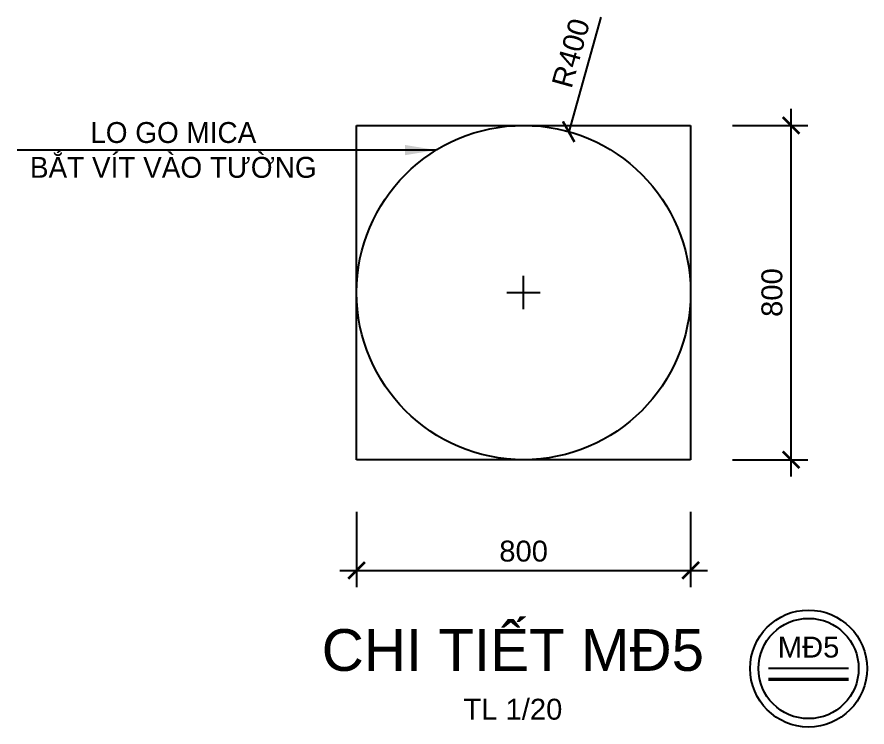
# Model space of a CAD drawing. Header units: inches. Extents: x 452443 to 881249, y 975131 to 1198310.
# Drawn here: x 567219 to 569254, y 1059436 to 1061135 of the extents above; entities that cross this region are included whole.
import ezdxf

# ---------------------------------------------------------------- set-up
doc = ezdxf.new("R2010")
doc.units = ezdxf.units.IN
doc.header["$LTSCALE"] = 3.5
doc.header["$MEASUREMENT"] = 0
for name, color, linetype in [('kich thuoc', 3, 'Continuous'), ('Mui ten', 9, 'Continuous'), ('Netthay_126', 126, 'Continuous'), ('phong', 2, 'Continuous'), ('thuocdo', 3, 'Continuous')]:
    doc.layers.add(name, color=color, linetype=linetype)
doc.styles.add('chu 1', font='VHELVEN0.TTF')
doc.styles.get("Standard").update_dxf_attribs({"font": 'times.ttf'})
doc.dimstyles.new('MUITEN', dxfattribs={"dimtxt": 250, "dimasz": 150, "dimexe": 1.25, "dimexo": 1.5, "dimgap": 1.5, "dimtad": 1, "dimdec": 0, "dimlfac": 2, "dimrnd": 1.38778e-17, "dimtxsty": 'Standard', "dimcen": 1, "dimclrd": 8, "dimclre": 8, "dimclrt": 7, "dimaunit": 1, "dimazin": 0, "dimtfac": 1, "dimtdec": 0, "dimtmove": 0, "dimatfit": 3, "dimfxl": 1, "dimarcsym": 0})
doc.dimstyles.new('TL20...', dxfattribs={"dimscale": 20, "dimtxt": 2.5, "dimasz": 2, "dimexe": 2, "dimexo": 2, "dimgap": 1, "dimtad": 1, "dimdec": 0, "dimzin": 0, "dimdsep": 46, "dimtxsty": 'chu 1', "dimblk": 'ARCHTICK', "dimcen": 2, "dimdle": 2, "dimclrd": 256, "dimclre": 256, "dimclrt": 256, "dimadec": 1, "dimazin": 0, "dimtfac": 1, "dimtdec": 0, "dimtix": 1, "dimtofl": 0, "dimtmove": 0, "dimatfit": 3, "dimldrblk": 'ARCHTICK', "dimfxl": 10, "dimfxlon": 1, "dimtolj": 1, "dimtzin": 0, "dimlwd": -1, "dimarcsym": 0})
picture_1 = doc.add_image_def('image1.jpg', size_in_pixel=(400, 400))

# ---------------------------------------------------------------- blocks, each defined once
blk = doc.blocks.new('_ArchTick')
at = {"color": 0, "linetype": 'ByBlock', "const_width": 0.15}
blk.add_lwpolyline([(-0.5, -0.5), (0.5, 0.5)], dxfattribs=at)
blk = doc.blocks.new('*D2850')
at = {"layer": 'DEFPOINTS', "color": 0}
for p in [(568032.2, 1060075.5), (568832.2, 1060075.5), (568832.2, 1059810.6)]:
    blk.add_point(p, dxfattribs=at)
at = {"layer": 'thuocdo', "lineweight": -2}
for p, q in [((568032.2, 1059950.6), (568032.2, 1059770.6)), ((568832.2, 1059950.6), (568832.2, 1059770.6))]:
    blk.add_line(p, q, dxfattribs=at)
at = {"layer": 'thuocdo'}
blk.add_line((567992.2, 1059810.6), (568872.2, 1059810.6), dxfattribs=at)
at = {"layer": 'thuocdo', "xscale": 40, "yscale": 40, "zscale": 40, "rotation": 180}
blk.add_blockref('_ArchTick', (568032.2, 1059810.6), dxfattribs=at)
at = {"layer": 'thuocdo', "xscale": 40, "yscale": 40, "zscale": 40}
blk.add_blockref('_ArchTick', (568832.2, 1059810.6), dxfattribs=at)
at = {"layer": 'thuocdo', "insert": (568432.2, 1059856.3), "char_height": 50, "attachment_point": 5, "style": 'chu 1'}
blk.add_mtext('\\A1;800', dxfattribs=at)
blk = doc.blocks.new('*D2851')
at = {"layer": 'DEFPOINTS', "color": 0}
for p in [(568832.2, 1060875.5), (569072.7, 1060875.5), (568832.2, 1060075.5)]:
    blk.add_point(p, dxfattribs=at)
at = {"layer": 'thuocdo'}
blk.add_line((569072.7, 1060035.5), (569072.7, 1060915.5), dxfattribs=at)
at = {"layer": 'thuocdo', "lineweight": -2}
for p, q in [((568932.7, 1060875.5), (569112.7, 1060875.5)), ((568932.7, 1060075.5), (569112.7, 1060075.5))]:
    blk.add_line(p, q, dxfattribs=at)
at = {"layer": 'thuocdo', "xscale": 40, "yscale": 40, "zscale": 40}
for p, rotation in [((569072.7, 1060875.5), 90), ((569072.7, 1060075.5), 270)]:
    blk.add_blockref('_ArchTick', p, dxfattribs=dict(at, rotation=rotation))
at = {"layer": 'thuocdo', "insert": (569027, 1060475.5), "char_height": 50, "attachment_point": 5, "rotation": 90, "style": 'chu 1'}
blk.add_mtext('\\A1;800', dxfattribs=at)
blk = doc.blocks.new('*D2852')
at = {"layer": 'DEFPOINTS', "color": 0}
for p in [(568540.1, 1060860.6), (568432.2, 1060475.5)]:
    blk.add_point(p, dxfattribs=at)
at = {"layer": 'thuocdo'}
blk.add_line((568617.1, 1061135.1), (568540.1, 1060860.6), dxfattribs=at)
at = {"layer": 'thuocdo', "lineweight": -2}
for p, q in [((568432.2, 1060435.5), (568432.2, 1060515.5)), ((568392.2, 1060475.5), (568472.2, 1060475.5))]:
    blk.add_line(p, q, dxfattribs=at)
at = {"layer": 'thuocdo', "xscale": 40, "yscale": 40, "zscale": 40, "rotation": 254.3460383470778}
blk.add_blockref('_ArchTick', (568540.1, 1060860.6), dxfattribs=at)
at = {"layer": 'thuocdo', "insert": (568545.4, 1061048.7), "char_height": 50, "attachment_point": 5, "rotation": 74.346, "style": 'chu 1'}
blk.add_mtext('\\A1;R400', dxfattribs=at)

msp = doc.modelspace()

# ---------------------------------------------------------------- linework, layer by layer
for radius in [140, 120]:
    msp.add_circle((569114.5, 1059575.6), radius)
at = {"layer": 'kich thuoc', "const_width": 8}
msp.add_lwpolyline([(569018.4, 1059550), (569210.5, 1059550)], dxfattribs=at)
at = {"layer": 'Mui ten'}
for p, q in [((569210.5, 1059575.6), (569018.4, 1059575.6)), ((569210.5, 1059550), (569018.4, 1059550))]:
    msp.add_line(p, q, dxfattribs=at)
at = {"layer": 'Netthay_126'}
msp.add_circle((568432.2, 1060475.5), 400, dxfattribs=at)

# ---------------------------------------------------------------- texts
at = {"attachment_point": 5, "style": 'chu 1'}
for s, insert, char_height, width in [('{\\fVNI Helve|b0|i0|c0|p2;LO GO MICA\\PBAÉT VÍT VAØO TÖÔØNG}', (567593.3, 1060816.6), 50, 831.544), ('CHI TIEÁT MÑ5\\P{\\H0.5x;TL 1/20 }', (568406.5, 1059561.2), 100, 1181.252), ('MÑ5', (569114.5, 1059626.5), 50, 129.508)]:
    msp.add_mtext(s, dxfattribs=dict(at, insert=insert, char_height=char_height, width=width))

# ---------------------------------------------------------------- dimensions: what is measured, and where the dimension line sits
at = {"layer": 'thuocdo'}
dim = msp.add_radius_dim(center=(568432.2, 1060475.5), mpoint=(568540.1, 1060860.6), dimstyle='TL20...', override={"dimtmove": 1, "dimfxl": 7}, dxfattribs=at)
dim.commit()
dim.dimension.update_dxf_attribs({"geometry": '*D2852', "text_midpoint": (568545.4, 1061048.7)})
dim = msp.add_linear_dim(base=(569072.7, 1060875.5), p1=(568832.2, 1060075.5), p2=(568832.2, 1060875.5), angle=90, dimstyle='TL20...', override={"dimtmove": 1, "dimfxl": 7}, dxfattribs=at)
dim.commit()
dim.dimension.update_dxf_attribs({"geometry": '*D2851', "text_midpoint": (569027, 1060475.5)})
dim = msp.add_linear_dim(base=(568832.2, 1059810.6), p1=(568032.2, 1060075.5), p2=(568832.2, 1060075.5), dimstyle='TL20...', override={"dimtmove": 1, "dimfxl": 7}, dxfattribs=at)
dim.commit()
dim.dimension.update_dxf_attribs({"geometry": '*D2850', "text_midpoint": (568432.2, 1059856.3)})

# ---------------------------------------------------------------- pictures from other files: only their frames are drawn
at = {"layer": 'Netthay_126'}
image = msp.add_image(picture_1, insert=(568032.2, 1060075.5), size_in_units=(800, 800), dxfattribs=at)
image.dxf.flags = 7

# ---------------------------------------------------------------- leaders
at = {"layer": 'phong', "linetype": 'Continuous', "ltscale": 0.3}
msp.add_leader([(568222.8, 1060816.6), (567219.1, 1060816.6)], dimstyle='MUITEN', override={"dimasz": 75}, dxfattribs=at)

doc.saveas('drawing.dxf')
